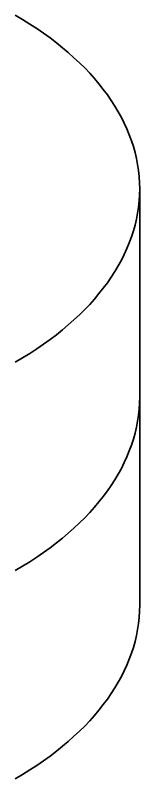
# Model space of a CAD drawing. Extents: x 321 to 837, y 218 to 648.
# Drawn here: x 749.14 to 750.61, y 611.17 to 620.15 of the extents above; entities that cross this region are included whole.
import ezdxf

# ---------------------------------------------------------------- set-up
doc = ezdxf.new("R2010")
doc.units = 0

msp = doc.modelspace()

# ---------------------------------------------------------------- linework, layer by layer
at = {"color": 7, "lineweight": 35, "ltscale": 0.061238}
msp.add_line((750.608, 618.1072), (750.608, 615.6577), dxfattribs=at)
at = {"color": 7, "lineweight": 35, "ltscale": 0.061237}
msp.add_line((750.608, 615.6577), (750.608, 613.2083), dxfattribs=at)
at = {"color": 7, "lineweight": 35}
for centre, start_param, end_param in [((745.608, 618.1072), 3.141593, 3.926991), ((745.608, 618.1072), 2.356194, 3.141593), ((745.608, 615.6577), 2.356194, 3.141593), ((745.608, 615.6577), 2.356194, 3.141593), ((745.608, 613.2083), 2.356194, 3.141593)]:
    msp.add_ellipse(centre, major_axis=(-5, 0), ratio=0.57735, start_param=start_param, end_param=end_param, dxfattribs=at)

doc.saveas('drawing.dxf')
